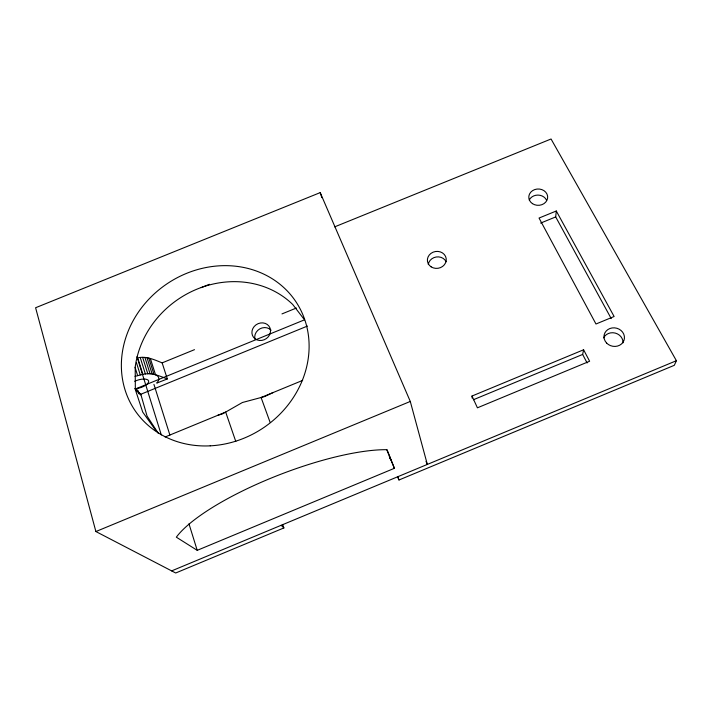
<?xml version="1.0" encoding="UTF-8"?>
<svg xmlns="http://www.w3.org/2000/svg" width="712" height="712" viewBox="0 0 712 712"><rect width="100%" height="100%" fill="white"/><g stroke="black" fill="none" stroke-linecap="round" stroke-linejoin="round"><path stroke-width="1.07" d="M611.225 318.593L555.698 216.92L556.294 211.001L539.046 218.05L595.98 324.005L614.118 316.502L556.294 211.001M587.097 362.951L582.647 354.434L583.6 349.779L471.994 396.041L472.172 398.106M334.658 226.861L551.052 139L676.4 360.708L674.308 365.309L399.005 479.986L397.759 476.969M273.159 392.535L264.677 396.54L242.392 402.511L222.456 413.903L217.801 415.301M171.645 570.891L676.4 360.708M282.789 524.842L283.874 527.939L175.704 573L95.889 531.544L35.6 307.744L320.204 192.614L410.29 401.452L427.333 464.42L426.025 461.367M473.382 399.743L582.647 354.434M197.215 550.34L394.395 468.3L387.052 449.681A129.771 34.203 -21.1 0 0 269.074 478.945A129.771 34.203 -21.1 0 0 176.336 537.177L197.215 550.34L188.974 523.836M95.889 531.544L410.29 401.452M165.095 436.999L225.668 412.061L235.797 441.502M302.662 380.395L261.082 397.501L270.062 422.243M162.149 362.871L167.32 378.944C159.559 375.981 151.345 372.278 142.854 374.361L137.719 357.851C146.263 355.831 154.424 359.783 162.149 362.871L194.492 349.663M281.97 313.912L296.388 308.029M540.648 223.079L555.698 216.92M135.342 389.019L304.513 319.822L292.721 304.478A93.744 84.23 -35.2 0 0 198.07 288.707A93.744 84.23 -35.2 0 0 135.2 367.152L135.342 389.019L140.798 394.27L147.037 416.022L158.438 433.519M167.32 378.944L156.738 383.101A20.568 8.304 -17.3 0 0 155.545 374.832L150.365 358.51M140.798 394.27L307.442 326.06M201.193 287.63L209.417 284.293M135.004 376.381L142.854 374.361M134.675 388.734L137.016 388.512A9.968 4.023 -17.3 0 0 148.603 380.92A9.968 4.023 -17.3 0 0 134.702 381.303M140.807 394.938L135.378 389.722L142.712 412.079L155.946 430.689M135.832 388.627L138.164 390.87L139.107 393.932M281.178 525.287L283.874 527.939M583.6 349.779L589.616 361.242L477.423 407.816L471.994 396.041M386.883 450.037L394.395 468.3M390.612 459.454L389.357 456.401L390.719 459.854M397.723 476.746L399.005 479.986M320.204 192.614L321.877 197.651M148.799 357.967L153.97 374.325M146.966 357.593L152.145 373.987M153.934 384.382L169.892 435.059M144.91 357.397L150.072 373.818M142.649 357.371L147.811 373.827M140.237 357.522L145.39 374.005M136.971 356.721L161.321 434.97M136.401 362.479L140.246 374.877M135.058 367.276L137.612 375.553M428.286 264.481A9.363 8.41 -8.4 0 1 436.269 256.979A9.363 8.41 -8.4 0 1 446.148 261.749M603.625 337.871A10.164 9.149 13.2 0 1 615.221 333.074A10.164 9.149 13.2 0 1 623 342.855M529.247 200.01A9.345 8.108 -0.5 0 1 537.925 195.079A9.345 8.108 -0.5 0 1 546.496 200.117M254.985 339.143A9.443 8.508 -29.7 0 1 259.835 328.855A9.443 8.508 -29.7 0 1 271.085 330.208M431.143 266.858A9.47 8.491 -8.6 0 0 446.193 260.645A9.47 8.491 -8.6 0 0 433.118 252.173A9.47 8.491 -8.6 0 0 431.143 266.858M532.434 203.632A9.452 8.179 -0.6 0 0 547.59 198.256A9.452 8.179 -0.6 0 0 534.676 189.597A9.452 8.179 -0.6 0 0 532.434 203.632M606.597 343.015A10.288 9.247 12.9 0 0 623.952 340.425A10.288 9.247 12.9 0 0 612.106 327.947A10.288 9.247 12.9 0 0 606.597 343.015M259.462 340.47A9.55 8.588 -29.6 0 0 270.026 328.045A9.55 8.588 -29.6 0 0 254.175 326.532A9.55 8.588 -29.6 0 0 259.462 340.47M210.209 445.837A97.126 86.65 -34.6 0 0 298.933 306.658A97.126 86.65 -34.6 0 0 136.57 314.918A97.126 86.65 -34.6 0 0 210.209 445.837"/></g></svg>
